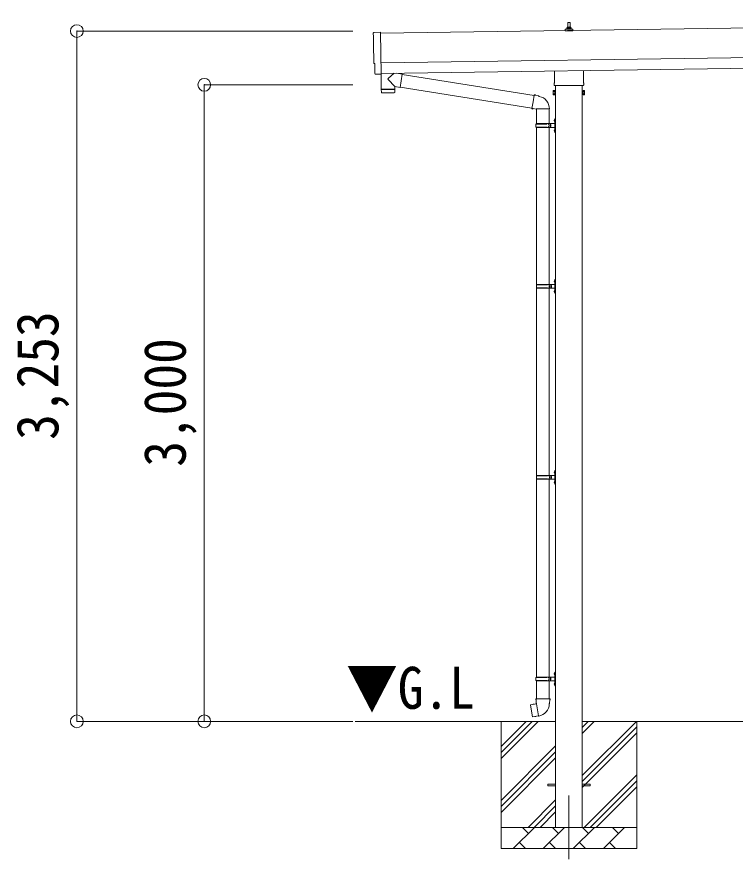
# Model space of a CAD drawing. Units: millimetres at full size, sheet at 1:60. Extents: x -16864 to 16864, y -11640 to 11640.
# Drawn here: x -2749 to 635, y -7957 to -3987 of the extents above; entities that cross this region are included whole.
import ezdxf
from ezdxf.enums import TextEntityAlignment as Align

# ---------------------------------------------------------------- set-up
doc = ezdxf.new("R2010")
doc.units = ezdxf.units.MM
doc.header["$LTSCALE"] = 60
doc.header["$PDMODE"] = 32
doc.header["$PDSIZE"] = 60
doc.linetypes.add('CHAIN1', pattern=[8, 5, -1, 1, -1])
for name, color, linetype, lineweight in [('0-1_Defpoints', 7, 'CHAIN1', 9), ('0-2_TEXT1', 4, 'Continuous', 9), ('0-3_SHAPE', 7, 'Continuous', 9), ('0-7_PARTS2', 7, 'Continuous', 9), ('0-8_TABLE1', 6, 'Continuous', 9), ('0-9_DIM1', 7, 'Continuous', 9)]:
    doc.layers.add(name, color=color, linetype=linetype, lineweight=lineweight)
doc.styles.add('ＭＳ ゴシック', font='')
doc.styles.get('ＭＳ ゴシック').set_extended_font_data('MS Gothic')

msp = doc.modelspace()

# ---------------------------------------------------------------- linework, layer by layer
at = {"layer": '0-1_Defpoints'}
msp.add_line((-148.09, -7657.66), (-148.09, -8006.66), dxfattribs=at)
at = {"layer": '0-2_TEXT1'}
for p, q in [((4329.66, -3987.29), (-1035.29, -4063.93)), ((-166.03, -4053.91), (-166.03, -4046.19)), ((-165.65, -4045.41), (-129.91, -4045.41)), ((-165.27, -4045.22), (-158.55, -4043.59)), ((-158.16, -4043.41), (-137.4, -4043.41)), ((-157.78, -4042.62), (-157.78, -4038.41)), ((-156.78, -4038.41), (-138.78, -4038.41)), ((-153.78, -4038.41), (-153.06, -4014.88)), ((-152.06, -4013.91), (-143.51, -4013.91)), ((-142.51, -4014.88), (-141.78, -4038.41)), ((-137.78, -4042.62), (-137.78, -4038.41)), ((-130.3, -4045.22), (-137.02, -4043.59)), ((-129.53, -4053.91), (-129.53, -4046.19)), ((-129.53, -4053.91), (-166.03, -4053.91)), ((-1033.29, -4203.92), (4331.66, -4127.27)), ((-1032.58, -4253.91), (4332.37, -4177.27)), ((-216.39, -4297.89), (-216.39, -4242.25)), ((-79.79, -4240.3), (-79.79, -4297.89)), ((-1052.15, -4257.96), (-1059.08, -4257.7)), ((-218.09, -4306.66), (-218.09, -4301.16)), ((-80.15, -4310.16), (-216.03, -4310.16)), ((-210.59, -4310.16), (-210.59, -7807.66)), ((-85.59, -7807.66), (-85.59, -4310.16)), ((-78.09, -4301.16), (-78.09, -4306.66)), ((-222.09, -4336.16), (-221.33, -4334.85)), ((-222.09, -4336.16), (-222.09, -4353.16)), ((-222.09, -4353.16), (-221.33, -4354.48)), ((-215.09, -4339.76), (-221.33, -4339.76)), ((-215.09, -4349.57), (-221.33, -4349.57)), ((-215.09, -4354.48), (-221.33, -4354.48)), ((-212.59, -4353.86), (-215.09, -4353.86)), ((-83.59, -4353.86), (-81.09, -4353.86)), ((-81.09, -4339.76), (-74.85, -4339.76)), ((-81.09, -4349.57), (-74.85, -4349.57)), ((-81.09, -4354.48), (-74.85, -4354.48)), ((-74.09, -4336.16), (-74.85, -4334.85)), ((-74.09, -4353.16), (-74.85, -4354.48)), ((-74.09, -4336.16), (-74.09, -4353.16)), ((-248.09, -7603.16), (-210.59, -7603.16)), ((-248.09, -7612.16), (-248.09, -7603.16)), ((-248.09, -7603.16), (-210.59, -7603.16)), ((-248.09, -7612.16), (-248.09, -7603.16)), ((-248.09, -7612.16), (-210.59, -7612.16)), ((-248.09, -7612.16), (-210.59, -7612.16)), ((-85.59, -7603.16), (-48.09, -7603.16)), ((-85.59, -7603.16), (-48.09, -7603.16)), ((-85.59, -7612.16), (-48.09, -7612.16)), ((-85.59, -7612.16), (-48.09, -7612.16)), ((-48.09, -7612.16), (-48.09, -7603.16)), ((-48.09, -7612.16), (-48.09, -7603.16))]:
    msp.add_line(p, q, dxfattribs=at)
for points in [[(-1066.91, -4060.95), (-1035.36, -4058.84), (-1032.54, -4256.68)], [(-1061.96, -4254.75), (-1062.63, -4207.72), (-1063.23, -4207.73)], [(-1051.42, -4257.68), (-1050.76, -4257.04), (-1032.52, -4257.68)], [(-215.09, -4354.48), (-215.09, -4334.85), (-221.33, -4334.85)], [(-215.09, -4353.86), (-215.09, -4335.46), (-212.59, -4335.46)], [(-81.09, -4353.86), (-81.09, -4335.46), (-83.59, -4335.46)], [(-81.09, -4354.48), (-81.09, -4334.85), (-74.85, -4334.85)]]:
    msp.add_lwpolyline(points, dxfattribs=at)
for points in [[(-212.59, -4355.16), (-212.59, -4334.16), (-210.59, -4334.16), (-210.59, -4355.16)], [(-83.59, -4355.16), (-83.59, -4334.16), (-85.59, -4334.16), (-85.59, -4355.16)]]:
    msp.add_lwpolyline(points, close=True, dxfattribs=at)
for centre, radius, start, end in [((-165.03, -4046.19), 1, 103.62699, 180), ((-158.78, -4042.62), 1, 283.62699, 0), ((-153.7, -4039.04), 4.13, 90, 171.17633), ((-156.78, -4039.41), 1, 90, 180), ((-152.06, -4014.91), 1, 90, 178.60509), ((-144.45, -4038.41), 4.83, 133.60282, 180), ((-151.12, -4038.41), 4.83, 0, 46.39718), ((-143.51, -4014.91), 1, 1.39491, 90), ((-141.87, -4039.04), 4.13, 8.82367, 90), ((-138.78, -4039.41), 1, 0, 90), ((-136.78, -4042.62), 1, 180, 256.37301), ((-130.53, -4046.19), 1, 0, 76.37301), ((-214.09, -4301.16), 4, 125.09963, 180), ((-214.09, -4306.66), 4, 180, 194.47751), ((-214.09, -4306.66), 4, 194.47751, 241.04498), ((-82.09, -4306.66), 4, 298.95502, 345.52249), ((-82.09, -4301.16), 4, 0, 54.90037), ((-82.09, -4306.66), 4, 345.52249, 0), ((-217.74, -4337.3), 4.34, 145.61575, 214.38425), ((-205.85, -4344.66), 16.24, 162.41205, 197.58795), ((-217.74, -4352.03), 4.34, 145.61575, 214.38425), ((-90.33, -4344.66), 16.24, 342.41205, 17.58795), ((-78.43, -4337.3), 4.34, 325.61575, 34.38425), ((-78.43, -4352.03), 4.34, 325.61575, 34.38425)]:
    msp.add_arc(centre, radius, start, end, dxfattribs=at)
for centre, major_axis, ratio, start_param, end_param in [((-1066.71, -4063.94), (-3, -0.04), 0.99863, 4.7647489, 6.2979817), ((-5831.08, -4202.43), (4762.89, 68.04), 0.99863, 6.2686928, 6.2979817), ((-1063.3, -4203.33), (-4.41, -0.06), 0.99863, 6.2686928, 7.8539816), ((-1058.96, -4254.7), (-2.15, -2.1), 0.9974, 5.5252311, 7.0411395), ((-1052.11, -4256.96), (-0.717, -0.7), 0.9974, 0.7579542, 1.5707963)]:
    msp.add_ellipse(centre, major_axis=major_axis, ratio=ratio, start_param=start_param, end_param=end_param, dxfattribs=at)
at = {"layer": '0-3_SHAPE'}
for p, q in [((-210.59, -7307.66), (-1154.75, -7307.66)), ((-468.09, -7307.66), (-468.09, -7907.66)), ((-468.09, -7426.15), (-349.61, -7307.66)), ((-468.09, -7454.43), (-321.32, -7307.66)), ((-468.09, -7482.71), (-293.04, -7307.66)), ((2789.41, -7307.66), (-85.59, -7307.66)), ((-85.59, -7336.49), (-56.76, -7307.66)), ((-85.59, -7364.77), (-28.48, -7307.66)), ((-85.59, -7562.76), (169.51, -7307.66)), ((-85.59, -7591.05), (171.91, -7333.55)), ((171.91, -7307.66), (171.91, -7907.66)), ((-85.59, -7619.33), (171.91, -7361.83)), ((-468.09, -7680.7), (-210.59, -7423.2)), ((-468.09, -7708.99), (-210.59, -7451.49)), ((-468.09, -7737.27), (-210.59, -7479.77)), ((-75.93, -7807.66), (171.91, -7559.82)), ((-47.65, -7807.66), (171.91, -7588.11)), ((-19.36, -7807.66), (171.91, -7616.39)), ((-340.49, -7807.66), (-210.59, -7677.76)), ((-312.21, -7807.66), (-210.59, -7706.05)), ((-283.92, -7807.66), (-210.59, -7734.33)), ((-468.09, -7807.66), (171.91, -7807.66)), ((-410.22, -7907.66), (-310.22, -7807.66)), ((-338.77, -7836.22), (-367.33, -7807.66)), ((-268.8, -7907.66), (-168.8, -7807.66)), ((-197.35, -7836.22), (-225.91, -7807.66)), ((-127.38, -7907.66), (-27.38, -7807.66)), ((-55.93, -7836.22), (-84.48, -7807.66)), ((14.04, -7907.66), (114.04, -7807.66)), ((85.49, -7836.22), (56.94, -7807.66)), ((-381.67, -7879.11), (-353.11, -7907.66)), ((-240.25, -7879.11), (-211.69, -7907.66)), ((-98.82, -7879.11), (-70.27, -7907.66)), ((42.6, -7879.11), (71.15, -7907.66)), ((171.91, -7907.66), (-468.09, -7907.66))]:
    msp.add_line(p, q, dxfattribs=at)
at = {"layer": '0-8_TABLE1'}
for p, q in [((-2466.3, -4054.37), (-1165.61, -4054.37)), ((-2466.3, -4054.37), (-2466.3, -7307.66)), ((-1866.3, -4307.66), (-1165.61, -4307.66)), ((-1866.3, -4307.66), (-1866.3, -7307.66)), ((-2466.3, -7307.66), (-1165.61, -7307.66))]:
    msp.add_line(p, q, dxfattribs=at)
for p in [(-2466.3, -4054.37), (-1866.3, -4307.66), (-2466.3, -7307.66), (-1866.3, -7307.66)]:
    msp.add_point(p, dxfattribs=at)
at = {"layer": '0-9_DIM1'}
for p, q in [((-1032.54, -4256.68), (-1032.52, -4257.68)), ((-968.08, -4315.98), (-998.96, -4282.87)), ((-971.13, -4253.03), (-998.78, -4275.54)), ((-933.51, -4257.04), (-959.35, -4252.87)), ((-933.51, -4257.04), (-943.68, -4319.93)), ((-933.81, -4258.87), (-311.65, -4357.92)), ((-968.08, -4315.98), (-943.68, -4319.93)), ((-968.08, -4315.98), (-967.91, -4328)), ((-943.38, -4318.1), (-322.07, -4417.02)), ((-1031.89, -4329.91), (-1031.48, -4342.96)), ((-970.9, -4345.04), (-1028.43, -4345.86)), ((-1027.41, -4328.84), (-1027.38, -4329.84)), ((-972.41, -4328.06), (-972.42, -4329.06)), ((-311.33, -4356.11), (-316.86, -4387.47)), ((-311.33, -4356.11), (-310.19, -4354.12)), ((-310.19, -4354.12), (-306.62, -4354.75)), ((-306.62, -4354.75), (-306.21, -4357.1)), ((-291.7, -4359.92), (-290.01, -4361.55)), ((-290.01, -4361.55), (-287.89, -4362)), ((-322.39, -4418.84), (-316.86, -4387.47)), ((-322.39, -4418.84), (-322, -4421.09)), ((-322.39, -4418.84), (-317.24, -4419.65)), ((-322, -4421.09), (-318.43, -4421.72)), ((-318.43, -4421.72), (-317.24, -4419.65)), ((-317.24, -4419.65), (-302.64, -4421.97)), ((-302.64, -4421.97), (-300.43, -4420.98)), ((-240.13, -4421.38), (-301.32, -4421.38)), ((-300.59, -4421.38), (-300.59, -4490.67)), ((-240.59, -4421.38), (-240.59, -4490.67)), ((-216.89, -4473.52), (-214.85, -4474.52)), ((-215.62, -4471.52), (-214.99, -4471.52)), ((-215.62, -4471.52), (-215.62, -4479.82)), ((-215.62, -4479.82), (-214.99, -4479.82)), ((-214.99, -4471.52), (-214.99, -4479.82)), ((-214.99, -4471.52), (-214.59, -4471.92)), ((-214.99, -4479.82), (-214.59, -4479.42)), ((-214.85, -4474.52), (-214.23, -4475.67)), ((-214.59, -4467.67), (-211.59, -4466.17)), ((-214.59, -4467.67), (-214.59, -4499.67)), ((-214.59, -4471.92), (-214.59, -4479.42)), ((-211.59, -4466.17), (-211.59, -4499.67)), ((-211.59, -4466.17), (-210.59, -4466.17)), ((-210.59, -4466.17), (-210.59, -4499.67)), ((-303.59, -4492.67), (-253.26, -4492.67)), ((-303.59, -4506.67), (-253.26, -4506.67)), ((-302.59, -4490.67), (-216.59, -4490.67)), ((-302.59, -4490.67), (-302.59, -4492.67)), ((-302.59, -4508.67), (-302.59, -4506.67)), ((-302.59, -4508.67), (-216.59, -4508.67)), ((-300.59, -4508.67), (-300.59, -6148.66)), ((-243.59, -4490.67), (-243.59, -4495.17)), ((-243.59, -4495.17), (-241.59, -4495.17)), ((-243.59, -4508.67), (-243.59, -4504.17)), ((-243.59, -4504.17), (-241.59, -4504.17)), ((-241.59, -4495.17), (-241.59, -4499.67)), ((-241.59, -4504.17), (-241.59, -4499.67)), ((-240.59, -4508.67), (-240.59, -6148.66)), ((-235.59, -4490.67), (-235.59, -4499.67)), ((-235.59, -4495.17), (-232.59, -4495.17)), ((-235.59, -4508.67), (-235.59, -4499.67)), ((-235.59, -4504.17), (-232.59, -4504.17)), ((-232.59, -4495.17), (-232.59, -4499.67)), ((-232.59, -4504.17), (-232.59, -4499.67)), ((-216.89, -4521.52), (-214.85, -4522.52)), ((-215.62, -4519.52), (-214.99, -4519.52)), ((-215.62, -4519.52), (-215.62, -4527.82)), ((-214.99, -4519.52), (-214.99, -4527.82)), ((-214.99, -4519.52), (-214.59, -4519.92)), ((-214.85, -4522.52), (-214.23, -4523.67)), ((-214.59, -4531.67), (-214.59, -4499.67)), ((-214.59, -4519.92), (-214.59, -4527.42)), ((-211.59, -4533.17), (-211.59, -4499.67)), ((-210.59, -4533.17), (-210.59, -4499.67)), ((-215.62, -4527.82), (-214.99, -4527.82)), ((-214.99, -4527.82), (-214.59, -4527.42)), ((-214.59, -4531.67), (-211.59, -4533.17)), ((-211.59, -4533.17), (-210.59, -4533.17)), ((-216.89, -5231.52), (-214.85, -5232.51)), ((-215.62, -5229.51), (-214.99, -5229.51)), ((-215.62, -5229.51), (-215.62, -5237.81)), ((-215.62, -5237.81), (-214.99, -5237.81)), ((-214.99, -5229.51), (-214.99, -5237.81)), ((-214.99, -5229.51), (-214.59, -5229.91)), ((-214.99, -5237.81), (-214.59, -5237.41)), ((-214.85, -5232.51), (-214.23, -5233.66)), ((-214.59, -5225.66), (-211.59, -5224.16)), ((-214.59, -5225.66), (-214.59, -5257.66)), ((-214.59, -5229.91), (-214.59, -5237.41)), ((-211.59, -5224.16), (-211.59, -5257.66)), ((-211.59, -5224.16), (-210.59, -5224.16)), ((-210.59, -5224.16), (-210.59, -5257.66)), ((-301.09, -5250.66), (-250.76, -5250.66)), ((-301.09, -5264.66), (-250.76, -5264.66)), ((-300.09, -5248.66), (-300.09, -5250.66)), ((-300.09, -5248.66), (-216.59, -5248.66)), ((-300.09, -5266.66), (-300.09, -5264.66)), ((-300.09, -5266.66), (-216.59, -5266.66)), ((-241.09, -5248.66), (-241.09, -5253.16)), ((-241.09, -5253.16), (-239.09, -5253.16)), ((-241.09, -5266.66), (-241.09, -5262.16)), ((-241.09, -5262.16), (-239.09, -5262.16)), ((-239.09, -5253.16), (-239.09, -5257.66)), ((-239.09, -5262.16), (-239.09, -5257.66)), ((-233.09, -5248.66), (-233.09, -5257.66)), ((-233.09, -5253.16), (-230.09, -5253.16)), ((-233.09, -5266.66), (-233.09, -5257.66)), ((-233.09, -5262.16), (-230.09, -5262.16)), ((-230.09, -5253.16), (-230.09, -5257.66)), ((-230.09, -5262.16), (-230.09, -5257.66)), ((-216.89, -5279.52), (-214.85, -5280.51)), ((-215.62, -5277.51), (-214.99, -5277.51)), ((-215.62, -5277.51), (-215.62, -5285.81)), ((-214.99, -5277.51), (-214.99, -5285.81)), ((-214.99, -5277.51), (-214.59, -5277.91)), ((-214.59, -5289.66), (-214.59, -5257.66)), ((-214.59, -5277.91), (-214.59, -5285.41)), ((-211.59, -5291.16), (-211.59, -5257.66)), ((-210.59, -5291.16), (-210.59, -5257.66)), ((-215.62, -5285.81), (-214.99, -5285.81)), ((-214.99, -5285.81), (-214.59, -5285.41)), ((-214.85, -5280.51), (-214.23, -5281.66)), ((-214.59, -5289.66), (-211.59, -5291.16)), ((-211.59, -5291.16), (-210.59, -5291.16)), ((-301.09, -6150.66), (-250.76, -6150.66)), ((-300.09, -6148.66), (-300.09, -6150.66)), ((-300.09, -6148.66), (-216.59, -6148.66)), ((-241.09, -6148.66), (-241.09, -6153.16)), ((-241.09, -6153.16), (-239.09, -6153.16)), ((-239.09, -6153.16), (-239.09, -6157.66)), ((-233.09, -6148.66), (-233.09, -6157.66)), ((-233.09, -6153.16), (-230.09, -6153.16)), ((-230.09, -6153.16), (-230.09, -6157.66)), ((-216.89, -6131.52), (-214.85, -6132.51)), ((-215.62, -6129.51), (-214.99, -6129.51)), ((-215.62, -6129.51), (-215.62, -6137.81)), ((-215.62, -6137.81), (-214.99, -6137.81)), ((-214.99, -6129.51), (-214.99, -6137.81)), ((-214.99, -6129.51), (-214.59, -6129.91)), ((-214.99, -6137.81), (-214.59, -6137.41)), ((-214.85, -6132.51), (-214.23, -6133.66)), ((-214.59, -6125.66), (-211.59, -6124.16)), ((-214.59, -6125.66), (-214.59, -6157.66)), ((-214.59, -6129.91), (-214.59, -6137.41)), ((-211.59, -6124.16), (-211.59, -6157.66)), ((-211.59, -6124.16), (-210.59, -6124.16)), ((-210.59, -6124.16), (-210.59, -6157.66)), ((-301.09, -6164.66), (-250.76, -6164.66)), ((-300.59, -6166.66), (-300.59, -7098.66)), ((-300.09, -6166.66), (-300.09, -6164.66)), ((-300.09, -6166.66), (-216.59, -6166.66)), ((-241.09, -6166.66), (-241.09, -6162.16)), ((-241.09, -6162.16), (-239.09, -6162.16)), ((-240.59, -6166.66), (-240.59, -7098.66)), ((-239.09, -6162.16), (-239.09, -6157.66)), ((-233.09, -6166.66), (-233.09, -6157.66)), ((-233.09, -6162.16), (-230.09, -6162.16)), ((-230.09, -6162.16), (-230.09, -6157.66)), ((-216.89, -6179.52), (-214.85, -6180.51)), ((-215.62, -6177.51), (-214.99, -6177.51)), ((-215.62, -6177.51), (-215.62, -6185.81)), ((-215.62, -6185.81), (-214.99, -6185.81)), ((-214.99, -6177.51), (-214.99, -6185.81)), ((-214.99, -6177.51), (-214.59, -6177.91)), ((-214.99, -6185.81), (-214.59, -6185.41)), ((-214.85, -6180.51), (-214.23, -6181.66)), ((-214.59, -6189.66), (-214.59, -6157.66)), ((-214.59, -6177.91), (-214.59, -6185.41)), ((-214.59, -6189.66), (-211.59, -6191.16)), ((-211.59, -6191.16), (-211.59, -6157.66)), ((-211.59, -6191.16), (-210.59, -6191.16)), ((-210.59, -6191.16), (-210.59, -6157.66)), ((-303.59, -7100.66), (-253.26, -7100.66)), ((-302.59, -7098.66), (-216.59, -7098.66)), ((-302.59, -7098.66), (-302.59, -7100.66)), ((-243.59, -7098.66), (-243.59, -7103.16)), ((-243.59, -7103.16), (-241.59, -7103.16)), ((-241.59, -7103.16), (-241.59, -7107.66)), ((-235.59, -7098.66), (-235.59, -7107.66)), ((-235.59, -7103.16), (-232.59, -7103.16)), ((-232.59, -7103.16), (-232.59, -7107.66)), ((-216.89, -7081.52), (-214.85, -7082.51)), ((-215.62, -7079.51), (-214.99, -7079.51)), ((-215.62, -7079.51), (-215.62, -7087.81)), ((-215.62, -7087.81), (-214.99, -7087.81)), ((-214.99, -7079.51), (-214.99, -7087.81)), ((-214.99, -7079.51), (-214.59, -7079.91)), ((-214.99, -7087.81), (-214.59, -7087.41)), ((-214.85, -7082.51), (-214.23, -7083.66)), ((-214.59, -7075.66), (-211.59, -7074.16)), ((-214.59, -7075.66), (-214.59, -7107.66)), ((-214.59, -7079.91), (-214.59, -7087.41)), ((-211.59, -7074.16), (-211.59, -7107.66)), ((-211.59, -7074.16), (-210.59, -7074.16)), ((-210.59, -7074.16), (-210.59, -7107.66)), ((-303.59, -7114.66), (-253.26, -7114.66)), ((-302.59, -7116.66), (-302.59, -7114.66)), ((-302.59, -7116.66), (-216.59, -7116.66)), ((-300.59, -7116.66), (-300.59, -7201.59)), ((-243.59, -7116.66), (-243.59, -7112.16)), ((-243.59, -7112.16), (-241.59, -7112.16)), ((-241.59, -7112.16), (-241.59, -7107.66)), ((-240.59, -7116.66), (-240.59, -7201.59)), ((-235.59, -7116.66), (-235.59, -7107.66)), ((-235.59, -7112.16), (-232.59, -7112.16)), ((-232.59, -7112.16), (-232.59, -7107.66)), ((-216.89, -7129.52), (-214.85, -7130.51)), ((-215.62, -7127.51), (-214.99, -7127.51)), ((-215.62, -7127.51), (-215.62, -7135.81)), ((-215.62, -7135.81), (-214.99, -7135.81)), ((-214.99, -7127.51), (-214.99, -7135.81)), ((-214.99, -7127.51), (-214.59, -7127.91)), ((-214.99, -7135.81), (-214.59, -7135.41)), ((-214.85, -7130.51), (-214.23, -7131.66)), ((-214.59, -7139.66), (-214.59, -7107.66)), ((-214.59, -7127.91), (-214.59, -7135.41)), ((-214.59, -7139.66), (-211.59, -7141.16)), ((-211.59, -7141.16), (-211.59, -7107.66)), ((-211.59, -7141.16), (-210.59, -7141.16)), ((-210.59, -7141.16), (-210.59, -7107.66)), ((-301.18, -7224.79), (-329.05, -7230.04)), ((-302.44, -7201.59), (-304.59, -7202.37)), ((-304.59, -7202.37), (-304.59, -7205.99)), ((-304.59, -7205.99), (-302.35, -7206.81)), ((-302.44, -7201.59), (-270.59, -7201.59)), ((-302.44, -7201.59), (-302.35, -7206.81)), ((-302.35, -7206.81), (-302.09, -7221.59)), ((-302.09, -7221.59), (-300.74, -7223.59)), ((-290.82, -7282.09), (-300.96, -7224.61)), ((-300.94, -7223.79), (-300.94, -7224.5)), ((-300.74, -7223.59), (-300.77, -7223.6)), ((-238.74, -7201.59), (-270.59, -7201.59)), ((-240.4, -7223.53), (-240.48, -7225.7)), ((-239.09, -7221.59), (-240.4, -7223.53)), ((-236.59, -7205.99), (-238.83, -7206.81)), ((-238.74, -7201.59), (-236.59, -7202.37)), ((-236.59, -7202.37), (-236.59, -7205.99)), ((-329.05, -7230.04), (-329.86, -7231.21)), ((-329.86, -7231.21), (-320.24, -7285.77)), ((-316.31, -7227.44), (-316.52, -7227.68)), ((-306.21, -7284.68), (-306.49, -7284.53)), ((-290.52, -7282.85), (-290.76, -7282.19))]:
    msp.add_line(p, q, dxfattribs=at)
for points in [[(-1032.92, -4257.67), (-1031.91, -4328.91), (-967.91, -4328)], [(-967.94, -4342.05), (-967.9, -4328.99), (-1031.89, -4329.91)], [(-311.33, -4356.11), (-306.21, -4357.1), (-291.7, -4359.92)], [(-216.89, -4477.82), (-214.85, -4476.82), (-214.23, -4475.67)], [(-216.89, -4525.82), (-214.85, -4524.82), (-214.23, -4523.67)], [(-216.89, -5235.81), (-214.85, -5234.81), (-214.23, -5233.66)], [(-216.89, -5283.81), (-214.85, -5282.81), (-214.23, -5281.66)], [(-216.89, -6135.81), (-214.85, -6134.81), (-214.23, -6133.66)], [(-216.89, -6183.81), (-214.85, -6182.81), (-214.23, -6181.66)], [(-216.89, -7085.81), (-214.85, -7084.81), (-214.23, -7083.66)], [(-216.89, -7133.81), (-214.85, -7132.81), (-214.23, -7131.66)], [(-238.74, -7201.59), (-238.83, -7206.81), (-239.09, -7221.59)], [(-314.06, -7227.22), (-314.34, -7227.07), (-316.31, -7227.44)], [(-291.09, -7282), (-319.08, -7286.59), (-320.24, -7285.77)], [(-304.03, -7284.12), (-304.24, -7284.36), (-306.21, -7284.68)]]:
    msp.add_lwpolyline(points, dxfattribs=at)
for centre, radius, start, end in [((-995.47, -4279.29), 5, 131.47396, 225.79244), ((-1028.48, -4342.86), 3, 181.81845, 270.86677), ((-970.94, -4342.04), 3, 270.81845, 359.81845), ((-300.43, -4420.98), 60.3, 359.62495, 78), ((-211.29, -4475.67), 6, 136.21765, 223.78235), ((-254.84, -4499.67), 49.25, 171.82876, 180.00002), ((-254.84, -4499.67), 49.25, 180.00002, 188.17127), ((-253.26, -4490.67), 2, 270, 359.99998), ((-253.26, -4508.67), 2, 0.00005, 90.00004), ((-211.29, -4523.67), 6, 136.21765, 223.78235), ((-216.59, -4488.67), 2, 270, 359.99998), ((-216.59, -4510.67), 2, 0.00005, 90.00004), ((-211.29, -5233.66), 6, 136.21765, 223.78235), ((-252.34, -5257.66), 49.25, 171.82876, 180.00002), ((-252.34, -5257.66), 49.25, 180.00002, 188.17127), ((-250.76, -5248.66), 2, 270, 359.99998), ((-250.76, -5266.66), 2, 0.00005, 90.00004), ((-211.29, -5281.66), 6, 136.21765, 223.78235), ((-216.59, -5246.66), 2, 270, 359.99998), ((-216.59, -5268.66), 2, 0.00005, 90.00004), ((-252.34, -6157.66), 49.25, 171.82876, 180.00002), ((-250.76, -6148.66), 2, 270, 359.99998), ((-211.29, -6133.66), 6, 136.21765, 223.78235), ((-216.59, -6146.66), 2, 270, 359.99998), ((-252.34, -6157.66), 49.25, 180.00002, 188.17127), ((-250.76, -6166.66), 2, 0.00005, 90.00004), ((-211.29, -6181.66), 6, 136.21765, 223.78235), ((-216.59, -6168.66), 2, 0.00005, 90.00004), ((-254.84, -7107.66), 49.25, 171.82876, 180.00002), ((-253.26, -7098.66), 2, 270, 359.99998), ((-211.29, -7083.66), 6, 136.21765, 223.78235), ((-216.59, -7096.66), 2, 270, 359.99998), ((-254.84, -7107.66), 49.25, 180.00002, 188.17127), ((-253.26, -7116.66), 2, 0.00005, 90.00004), ((-211.29, -7131.66), 6, 136.21765, 223.78235), ((-216.59, -7118.66), 2, 0.00005, 90.00004), ((-301.24, -7224.5), 0.3, 280.66842, 0), ((-300.74, -7223.79), 0.2, 100, 180), ((-300.74, -7223.59), 60.3, 279.96938, 358), ((-291.04, -7282.29), 0.3, 20, 99.33158), ((-290.33, -7282.78), 0.2, 200, 279.96938)]:
    msp.add_arc(centre, radius, start, end, dxfattribs=at)

# ---------------------------------------------------------------- texts
at = {"layer": '0-7_PARTS2', "style": 'ＭＳ ゴシック', "width": 0.9}
msp.add_text('▼G.L', height=197.9, dxfattribs=at).set_placement((-1197.47, -7307.95), align=Align.BOTTOM_LEFT)
at = {"layer": '0-8_TABLE1', "color": 7, "style": 'ＭＳ ゴシック', "width": 0.9}
for s, p in [('3,253', (-2493.8, -5981.02)), ('3,000', (-1893.8, -6107.66))]:
    msp.add_text(s, height=197.9, rotation=90, dxfattribs=at).set_placement(p, align=Align.BOTTOM_LEFT)

doc.saveas('drawing.dxf')
